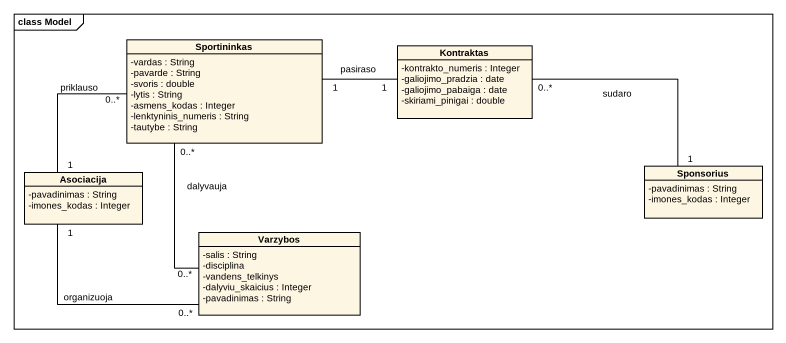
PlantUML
@startuml
mainframe class Model
hide circle
hide empty members
skinparam classAttributeIconSize 0
class Sportininkas {
  -vardas : String
  -pavarde : String
  -svoris : double
  -lytis : String
  -asmens_kodas : Integer
  -lenktyninis_numeris : String
  -tautybe : String
}
class Kontraktas {
  -kontrakto_numeris : Integer
  -galiojimo_pradzia : date
  -galiojimo_pabaiga : date
  -skiriami_pinigai : double
}
class Asociacija {
  -pavadinimas : String
  -imones_kodas : Integer
}
class Sponsorius {
  -pavadinimas : String
  -imones_kodas : Integer
}
class Varzybos {
  -salis : String
  -disciplina
  -vandens_telkinys
  -dalyviu_skaicius : Integer
  -pavadinimas : String
}
Sportininkas "1" -right- "1" Kontraktas : pasiraso
Sportininkas "0..*" -- "1" Asociacija : priklauso
Asociacija "1" -right- "0..*" Varzybos : organizuoja
Sponsorius "1" -left- "0..*" Kontraktas : sudaro
Varzybos "0..*" -up- "0..*" Sportininkas : dalyvauja
@enduml
